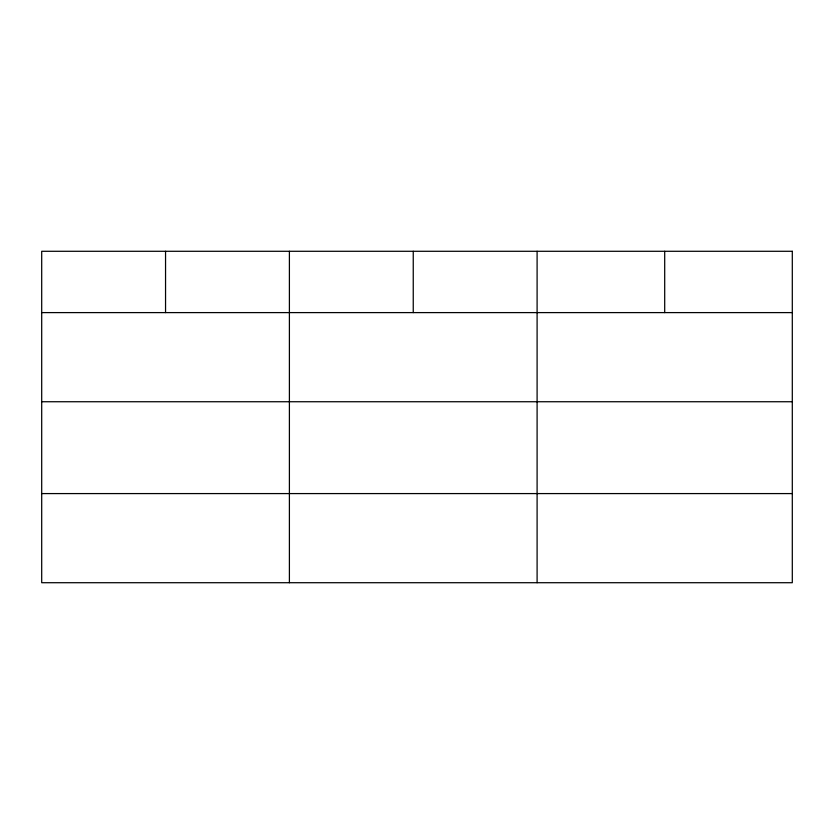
<?xml version="1.0" encoding="UTF-8"?>
<svg xmlns="http://www.w3.org/2000/svg" width="834" height="834" viewBox="0 0 834 834"><rect width="100%" height="100%" fill="white"/><g stroke="black" fill="none" stroke-linecap="round" stroke-linejoin="round"><path stroke-width="1.25" d="M41.7 312.604L792.3 312.604M41.7 401.738L792.3 401.738M41.7 493.582L792.3 493.582M664.698 251.284L664.698 312.604M537.096 251.284L537.096 582.716M413.247 251.284L413.247 312.604M289.398 251.284L289.398 582.716M165.549 251.284L165.549 312.604M792.3 251.284L41.7 251.284L41.7 582.716L792.3 582.716L792.3 251.284"/></g></svg>
